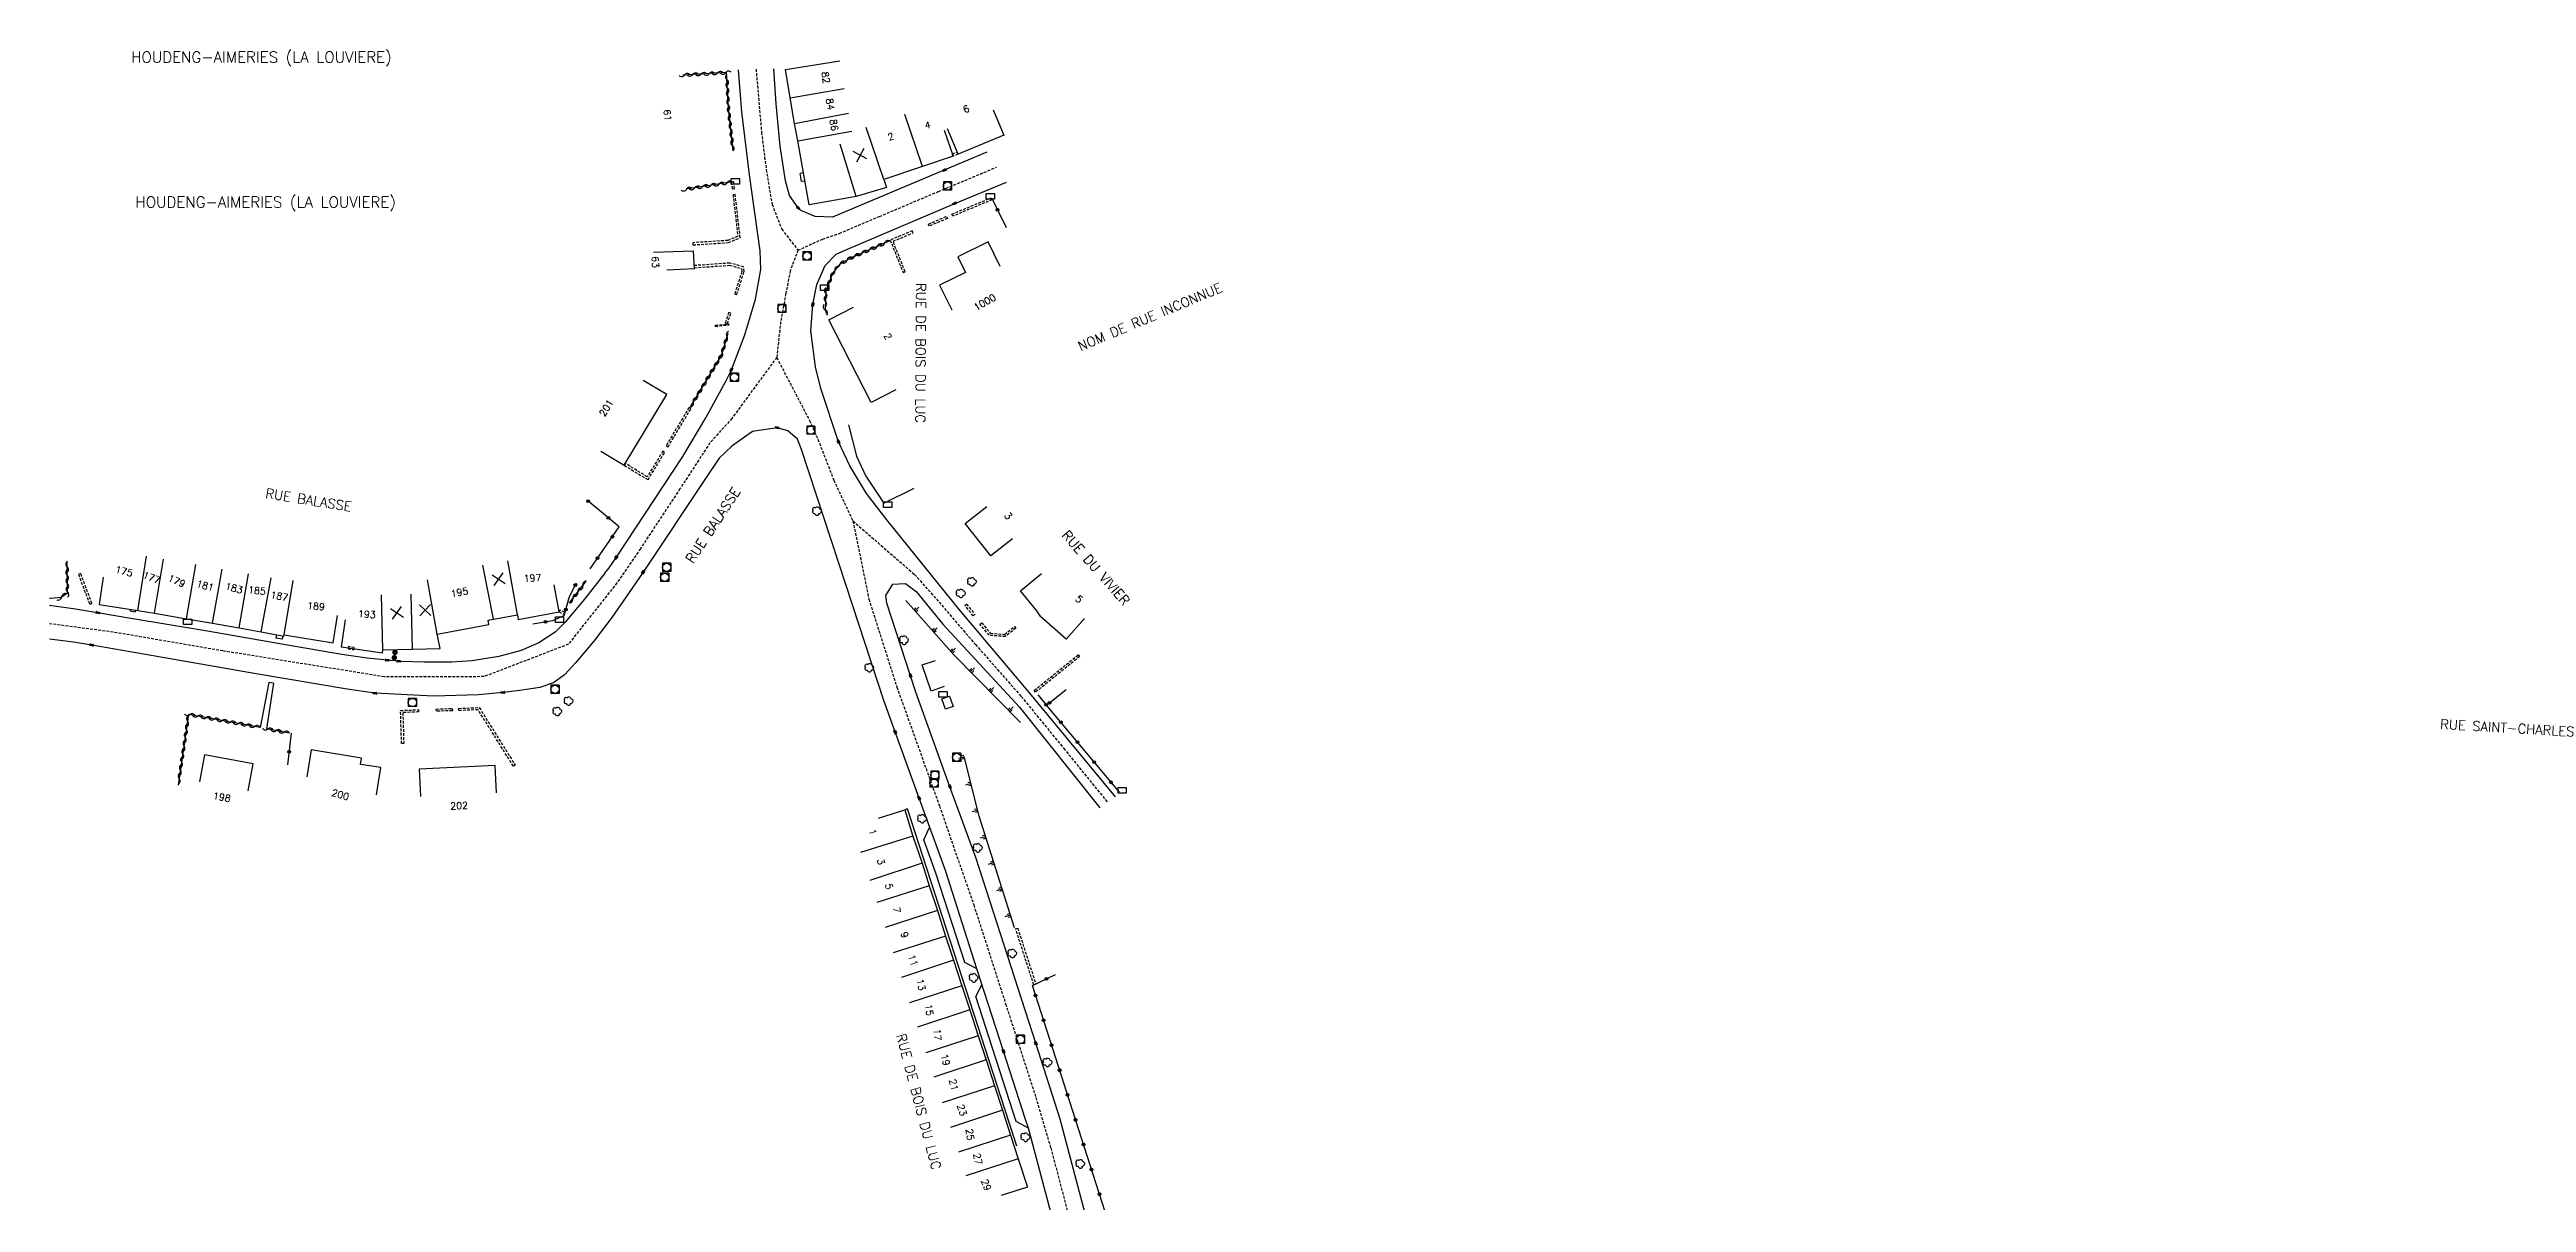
# Model space of a CAD drawing. Header units: millimetres. Extents: x 134000 to 135000, y 129000 to 130000.
# Drawn here: x 134000 to 134450.7, y 129308.2 to 129518 of the extents above; entities that cross this region are included whole.
import ezdxf
from ezdxf.enums import TextEntityAlignment as Align

# ---------------------------------------------------------------- set-up
doc = ezdxf.new("R2010")
doc.units = ezdxf.units.MM
doc.linetypes.add('DASHED', pattern=[0.75, 0.5, -0.25])
doc.layers.get('0').update_dxf_attribs({"linetype": 'CONTINUOUS'})
for name, color, linetype in [('W0001', 6, 'DASHED'), ('W0008', 7, 'CONTINUOUS'), ('W0100', 7, 'CONTINUOUS'), ('W0105', 7, 'CONTINUOUS'), ('W0112', 1, 'DASHED'), ('W0211', 2, 'CONTINUOUS'), ('W0300', 7, 'CONTINUOUS'), ('W0310', 3, 'CONTINUOUS'), ('W0322', 7, 'CONTINUOUS'), ('W0400', 7, 'CONTINUOUS'), ('W0420', 7, 'CONTINUOUS'), ('W0980', 7, 'CONTINUOUS'), ('W0984', 7, 'CONTINUOUS'), ('W0989', 7, 'CONTINUOUS'), ('W0991', 7, 'CONTINUOUS'), ('W1102', 7, 'CONTINUOUS'), ('W1471', 7, 'CONTINUOUS'), ('W1473', 7, 'CONTINUOUS')]:
    doc.layers.add(name, color=color, linetype=linetype)
doc.styles.get("Standard").update_dxf_attribs({"font": 'romans.shx', "width": 0.85})

# ---------------------------------------------------------------- blocks, each defined once
blk = doc.blocks.new('T300')
for p, q in [((-0.8, 0.51), (-0.86, 0.34)), ((-0.86, 0.34), (-0.86, 0.17)), ((-0.86, 0.17), (-0.74, 0.06)), ((-0.69, 0.63), (-0.8, 0.51)), ((-0.8, -0.06), (-0.74, 0.06)), ((-0.74, 0.06), (-0.69, 0.11)), ((-0.57, 0.69), (-0.69, 0.63)), ((-0.46, 0.69), (-0.57, 0.69)), ((-0.29, 0.63), (-0.46, 0.69)), ((-0.29, 0.63), (-0.17, 0.74)), ((-0.23, 0.57), (-0.29, 0.63)), ((-0.17, 0.74), (-0.06, 0.8)), ((-0.06, 0.8), (0.06, 0.8)), ((0.06, 0.8), (0.23, 0.74)), ((0.23, 0.74), (0.34, 0.63)), ((0.34, 0.63), (0.4, 0.51)), ((0.46, 0.46), (0.34, 0.46)), ((0.4, 0.51), (0.4, 0.46)), ((0.57, 0.4), (0.46, 0.46)), ((0.57, 0.4), (0.69, 0.29)), ((0.69, 0.29), (0.74, 0.17)), ((0.74, 0.06), (0.69, -0.17)), ((0.74, 0.17), (0.74, 0.06)), ((-0.8, -0.17), (-0.8, -0.06)), ((-0.8, -0.23), (-0.8, -0.17)), ((-0.74, -0.34), (-0.8, -0.23)), ((-0.69, -0.4), (-0.74, -0.34)), ((-0.51, -0.46), (-0.69, -0.4)), ((-0.4, -0.46), (-0.51, -0.46)), ((-0.4, -0.46), (-0.34, -0.46)), ((-0.34, -0.46), (-0.34, -0.4)), ((-0.34, -0.51), (-0.34, -0.46)), ((-0.29, -0.63), (-0.34, -0.51)), ((-0.17, -0.74), (-0.29, -0.63)), ((-0.06, -0.8), (-0.17, -0.74)), ((0.06, -0.8), (-0.06, -0.8)), ((0.17, -0.74), (0.06, -0.8)), ((0.23, -0.69), (0.17, -0.74)), ((0.29, -0.46), (0.23, -0.46)), ((0.29, -0.63), (0.23, -0.69)), ((0.46, -0.4), (0.29, -0.46)), ((0.34, -0.51), (0.29, -0.63)), ((0.34, -0.51), (0.34, -0.46)), ((0.57, -0.34), (0.46, -0.4)), ((0.63, -0.29), (0.57, -0.34)), ((0.69, -0.17), (0.63, -0.29))]:
    blk.add_line(p, q)
blk = doc.blocks.new('T400')
for p, q in [((-0.15, 0.3), (0.15, 0.3)), ((-0.15, -0.25), (-0.15, 0.3)), ((-0.15, 0.15), (0.15, 0.15)), ((-0.15, 0), (0.15, 0)), ((0.15, 0.3), (0.15, -0.25)), ((-0.15, -0.15), (0.15, -0.15)), ((-0.15, -0.25), (-0.15, -0.3)), ((-0.15, -0.3), (0.15, -0.3)), ((0.15, -0.3), (0.15, -0.25))]:
    blk.add_line(p, q)
blk = doc.blocks.new('T420')
for p, q in [((0.75, 0.75), (-0.75, 0.75)), ((-0.75, 0.75), (-0.75, -0.75)), ((0.75, 0.75), (0.75, -0.75)), ((0.75, -0.75), (-0.75, -0.75))]:
    blk.add_line(p, q)
blk.add_ellipse((0, 0), major_axis=(-0.53, 0.53), ratio=1, start_param=3.926991, end_param=10.210176)
blk = doc.blocks.new('T1471')
at = {"color": 0, "linetype": 'Continuous', "flags": 128}
blk.add_lwpolyline([(-0.75, -0.5), (-0.75, 0.5), (0.75, 0.5), (0.75, -0.5), (-0.75, -0.5)], dxfattribs=at)
blk = doc.blocks.new('t991o')
at = {"color": 0, "linetype": 'Continuous'}
for p, q in [((-1, 1), (1, -1)), ((-1, -1), (1, 1))]:
    blk.add_line(p, q, dxfattribs=at)
blk = doc.blocks.new('t322o')
at = {"color": 0, "linetype": 'Continuous'}
for radius in [0.25, 0.15]:
    blk.add_circle((0, 0), radius, dxfattribs=at)
blk = doc.blocks.new('t310o')
at = {"color": 0, "linetype": 'Continuous'}
for centre, start, end in [((-0.5, 0.38), 216.8699, 323.1304), ((0.5, -0.37), 36.8699, 143.1303)]:
    blk.add_arc(centre, 0.625, start, end, dxfattribs=at)
blk = doc.blocks.new('t211o')
at = {"color": 0, "linetype": 'Continuous'}
for p, q in [((-0.29, 0.5), (-0.29, 0)), ((0, 1), (0, 0)), ((0.29, 0.5), (0.29, 0))]:
    blk.add_line(p, q, dxfattribs=at)
blk = doc.blocks.new('T1473')
at = {"color": 0, "linetype": 'Continuous', "const_width": 0.5, "flags": 128}
blk.add_lwpolyline([(-0.25, 0, 1), (0.25, 0, 1)], format="xyb", close=True, dxfattribs=at)

msp = doc.modelspace()

# ---------------------------------------------------------------- linework, layer by layer
at = {"layer": 'W0001'}
for points in [[(134128.55, 129514.41), (134129.56, 129502.9), (134130.41, 129496.11), (134131.46, 129489.8), (134133.24, 129485.31), (134136.18, 129481.47), (134134.77, 129477.71), (134133.97, 129473.59), (134133.03, 129468.44), (134132.31, 129461.96), (134124.17, 129450.87), (134120.16, 129446.41), (134114.71, 129438.04), (134107.51, 129427.15), (134103.24, 129420.91)], [(134136.18, 129481.47), (134140.68, 129483.5), (134143.71, 129484.53), (134151, 129487.62), (134161.72, 129492.14), (134172.33, 129496.59)], [(134132.31, 129461.96), (134138.29, 129450.47), (134139.81, 129447.05), (134142.7, 129439.6), (134146.18, 129432.19), (134157.39, 129422.45), (134161.86, 129417.43), (134168.48, 129409.7), (134176.81, 129400.26), (134184.54, 129390.81), (134192.53, 129380.96)], [(134146.18, 129432.19), (134149.09, 129417.95), (134154.17, 129401.96), (134161.92, 129380.33), (134168.16, 129362.34), (134173.95, 129344.33), (134179.46, 129327.29), (134182.17, 129318.09), (134187.31, 129298.69)], [(134103.24, 129420.91), (134094.4, 129409.76), (134079.06, 129403.86), (134060.92, 129403.83), (134031.55, 129408.54), (134011.6, 129411.96), (134000, 129413.49)]]:
    msp.add_lwpolyline(points, dxfattribs=at)
at = {"layer": 'W0008'}
for points in [[(134101.05, 129422.7), (134101.85, 129423.69), (134103.14, 129425.59), (134115.21, 129443.9), (134119.43, 129450.97), (134122.98, 129457.53), (134124.06, 129459.72), (134126.49, 129466.04), (134128.47, 129472.54), (134129.41, 129477.93), (134129.31, 129481.36), (134127.36, 129495.16), (134125.95, 129506.67), (134125.34, 129514.32)], [(134170.54, 129499.31), (134162.88, 129496.07), (134142.45, 129487.48), (134139.31, 129487.58), (134136.72, 129488.69), (134136.21, 129489.16), (134134.62, 129491.41), (134133.89, 129494.11), (134132.93, 129500.39), (134132.2, 129508.11), (134131.76, 129514.5)], [(134193.98, 129381.96), (134178.07, 129401.24), (134165.6, 129416.01), (134152.33, 129432.43), (134148.64, 129437.2), (134145.61, 129442.25), (134143.56, 129446.58), (134140.37, 129456.31), (134139.4, 129460.27), (134138.53, 129466.78), (134138.9, 129471.59), (134139.61, 129475.2), (134141.14, 129478.69), (134143.16, 129480.73), (134145.17, 129481.67), (134164.7, 129489.96), (134174.11, 129493.87)], [(134184.53, 129297.46), (134178.12, 129321.67), (134177.61, 129323.29), (134173.58, 129335.68), (134168.73, 129350.71), (134163.02, 129368.57), (134158.22, 129381.77), (134153.87, 129393.79), (134151.81, 129399.51), (134144.97, 129420.44), (134136.83, 129445.18), (134136.07, 129447.05), (134134.35, 129448.62), (134132.41, 129449.17), (134127.89, 129448.46), (134124.12, 129445.78), (134121.86, 129443.6), (134119.57, 129440.3), (134108, 129422.86), (134105.47, 129419.16)], [(134101.05, 129422.7), (134097.34, 129417.97), (134093.85, 129413.75), (134092.02, 129411.94), (134089.05, 129410.01), (134085.81, 129408.62), (134081.77, 129407.5), (134076.91, 129406.75), (134073.15, 129406.51), (134068.18, 129406.48), (134063.99, 129406.62), (134063.51, 129406.67), (134061.44, 129406.87), (134057.81, 129407.21), (134053.16, 129407.91), (134042.95, 129409.66), (134028.73, 129412.12), (134014.81, 129414.43), (134008.75, 129415.5), (134004.73, 129416.17), (134000, 129416.83)], [(134190.38, 129298.81), (134183.9, 129323.31), (134179.44, 129337.13), (134168.53, 129370.96), (134163.84, 129383.81), (134157.62, 129401.05), (134156.67, 129404.04), (134152.37, 129417.24), (134152.18, 129418.63), (134153.42, 129420.7), (134155.76, 129420.83), (134157.71, 129419.36), (134162.55, 129413.39), (134176.47, 129398.28), (134191.09, 129379.96)], [(134105.47, 129419.16), (134102.32, 129414.64), (134099.06, 129410.33), (134095.78, 129406.44), (134093.68, 129404.17), (134091.71, 129402.75), (134089.22, 129401.89), (134085.6, 129401.35), (134082.52, 129401), (134078.04, 129400.55), (134069.88, 129400.28), (134061.63, 129400.71), (134059.2, 129400.86), (134054.15, 129401.6), (134037.6, 129404.38), (134016.06, 129408.15), (134007.67, 129409.62), (134004.35, 129410.16), (134000, 129410.67)], [(134168.73, 129350.71), (134166.56, 129351.82), (134161.29, 129368.09), (134159.11, 129374.16), (134160.14, 129376.43)], [(134178.12, 129321.67), (134175.89, 129322.92), (134168.52, 129345.63), (134169.67, 129347.87)]]:
    msp.add_lwpolyline(points, dxfattribs=at)
at = {"layer": 'W0100'}
msp.add_line((134009.77, 129421.95), (134009, 129417.01), dxfattribs=at)
for points in [[(134162.8, 129503.33), (134164.41, 129498.6), (134158.83, 129496.7), (134151.79, 129494.32), (134152.29, 129492.9), (134146.77, 129491.22), (134138.2, 129489.74), (134136.15, 129501.37), (134135.55, 129504.53), (134134.75, 129509.2), (134133.91, 129514.34)], [(134171.71, 129507.04), (134173.63, 129502.42), (134165.31, 129498.96), (134163.39, 129503.58)], [(134172.96, 129478.48), (134170.77, 129482.97), (134165.27, 129480.28), (134166.67, 129477.41), (134161.95, 129475.1), (134164.15, 129470.61)], [(134109.9, 129481.12), (134117.13, 129481.34), (134117.31, 129478.1), (134112.32, 129477.82)], [(134153.96, 129456.04), (134149.51, 129453.77), (134141.81, 129468.8), (134146.26, 129471.08)], [(134100.29, 129444.89), (134104.58, 129442.32), (134112.29, 129455.2), (134108, 129457.77)], [(134175.19, 129428.93), (134171.26, 129425.84), (134166.62, 129431.74), (134170.55, 129434.83)], [(134053.81, 129414.23), (134053.07, 129409.29), (134060.56, 129408.18), (134060.65, 129408.74), (134066.07, 129408.87), (134071.06, 129409.01), (134070.56, 129411.62), (134079.95, 129413.33), (134079.82, 129414.13), (134080.79, 129414.32), (134085.12, 129415.1), (134085.28, 129414.28), (134092.71, 129415.63), (134091.81, 129420.55)], [(134188.31, 129414.43), (134185, 129410.68), (134180.37, 129414.77), (134179.65, 129415.82), (134176.66, 129419.46), (134180.52, 129422.63)], [(134009, 129417.01), (134016.09, 129415.9), (134019.1, 129415.4), (134024.95, 129414.41), (134029.66, 129413.59), (134034.51, 129412.74), (134038.52, 129412), (134042.66, 129411.2), (134042.72, 129411.48), (134051.61, 129410.03), (134052.42, 129414.96)], [(134164.4, 129398.44), (134163.05, 129397.94), (134162.36, 129399.81), (134163.77, 129400.29), (134164.4, 129398.44)], [(134036.15, 129383.1), (134037.04, 129388.02), (134028.17, 129389.62), (134027.28, 129384.7)], [(134059.49, 129382.37), (134060.29, 129387.3), (134056.61, 129387.9), (134056.78, 129389), (134047.61, 129390.53), (134046.79, 129385.6)], [(134081.33, 129382.71), (134081.08, 129387.7), (134067.27, 129387.02), (134067.51, 129382.03)], [(134150.86, 129378.12), (134155.63, 129379.61), (134157.11, 129374.85), (134158.75, 129369.89), (134160.07, 129365.82), (134161.54, 129361.32), (134163.02, 129356.63), (134164.49, 129352.29), (134166, 129347.59), (134167.44, 129343.23), (134168.97, 129338.49), (134170.4, 129334.1), (134171.95, 129329.39), (134173.41, 129324.95), (134174.88, 129320.4), (134176.27, 129316.08), (134177.93, 129310.98), (134173.17, 129309.43)]]:
    msp.add_lwpolyline(points, dxfattribs=at)
at = {"layer": 'W0105'}
for p, q in [((134137.18, 129495.54), (134136.55, 129495.42)), ((134136.82, 129493.95), (134136.55, 129495.42)), ((134137.45, 129494.06), (134136.82, 129493.95)), ((134014.73, 129416.12), (134014.68, 129415.83)), ((134014.68, 129415.83), (134015.61, 129415.68)), ((134015.66, 129415.97), (134015.61, 129415.68)), ((134042.31, 129410.67), (134041.15, 129410.87)), ((134041.27, 129411.47), (134041.16, 129410.87)), ((134042.42, 129411.25), (134042.31, 129410.67)), ((134039.92, 129402.77), (134038.32, 129394.62)), ((134040.78, 129402.67), (134039.45, 129394.37)), ((134040.78, 129402.67), (134039.92, 129402.77))]:
    msp.add_line(p, q, dxfattribs=at)
for points in [[(134145.39, 129449.71), (134146.84, 129443.97), (134148.51, 129440.37), (134151.83, 129435.44), (134157.3, 129438.16)], [(134162.79, 129402.04), (134160.43, 129401.22), (134158.8, 129406), (134161.18, 129406.79)], [(134176.01, 129318.44), (134156.09, 129379.82), (134155.64, 129379.61)]]:
    msp.add_lwpolyline(points, dxfattribs=at)
at = {"layer": 'W0112'}
for p, q in [((134164.41, 129498.6), (134164.26, 129498.97)), ((134165.31, 129498.96), (134164.41, 129498.6)), ((134124.49, 129493.91), (134124.09, 129493.87)), ((134124.63, 129492.67), (134124.49, 129493.91)), ((134125.67, 129483.74), (134124.76, 129491.61)), ((134159.93, 129486.23), (134163.22, 129487.62)), ((134163.22, 129487.62), (134163.38, 129487.25)), ((134164.2, 129488.04), (134171.36, 129491.02)), ((134171.36, 129491.02), (134171.51, 129490.65)), ((134156.97, 129484.99), (134152.96, 129483.3)), ((134152.96, 129483.3), (134155.3, 129477.41)), ((134123.76, 129479.13), (134117.28, 129478.67)), ((134123.33, 129468.06), (134123.95, 129470)), ((134123.95, 129470), (134123.57, 129470.12)), ((134121.13, 129467.62), (134121.16, 129467.8)), ((134121.16, 129467.8), (134123.65, 129468.08)), ((134112.54, 129445.7), (134116.7, 129452.63)), ((134116.7, 129452.63), (134116.36, 129452.83)), ((134104.58, 129442.32), (134108.9, 129439.68)), ((134108.9, 129439.68), (134111.92, 129444.67)), ((134005.62, 129422.62), (134005.25, 129422.48)), ((134005.25, 129422.48), (134007.31, 129417.02)), ((134005.62, 129422.62), (134007.69, 129417.16)), ((134007.69, 129417.16), (134007.31, 129417.02)), ((134092.71, 129415.63), (134093.58, 129415.23)), ((134093.58, 129415.23), (134093.74, 129415.59)), ((134166.55, 129416.81), (134166.86, 129417.06)), ((134168.08, 129414.93), (134166.55, 129416.81)), ((134170.97, 129411.39), (134169.3, 129413.4)), ((134054.32, 129408.92), (134055.36, 129408.76)), ((134055.36, 129408.76), (134055.42, 129409.15)), ((134179.18, 129401.36), (134187.18, 129407.84)), ((134187.18, 129407.84), (134187.43, 129407.53)), ((134063.87, 129397.71), (134067.14, 129397.83)), ((134064.05, 129391.67), (134063.87, 129397.71)), ((134070.37, 129397.96), (134073.29, 129398.07)), ((134073.29, 129398.07), (134073.3, 129397.67)), ((134074.43, 129398.09), (134078.2, 129398.23)), ((134078.2, 129398.23), (134084.73, 129387.78)), ((134175.78, 129357.97), (134176.16, 129358.09)), ((134179.09, 129347.77), (134175.78, 129357.97))]:
    msp.add_line(p, q, dxfattribs=at)
for points in [[(134164.26, 129498.97), (134165.16, 129499.34), (134165.31, 129498.96)], [(134124.76, 129491.61), (134124.36, 129491.56), (134125.24, 129484), (134123.42, 129483.25)], [(134124.09, 129493.87), (134124.23, 129492.62), (134124.63, 129492.67)], [(134163.38, 129487.25), (134160.08, 129485.86), (134159.93, 129486.23)], [(134171.51, 129490.65), (134164.36, 129487.67), (134164.2, 129488.04)], [(134123.42, 129483.25), (134117.04, 129482.83), (134117.07, 129482.43)], [(134117.07, 129482.43), (134123.51, 129482.86), (134125.67, 129483.74)], [(134153.48, 129483.09), (134157.13, 129484.62), (134156.97, 129484.99)], [(134155.3, 129477.41), (134155.67, 129477.56), (134153.48, 129483.09)], [(134117.28, 129478.67), (134117.31, 129478.27), (134123.72, 129478.73), (134125.92, 129478.14), (134125.98, 129477.6)], [(134125.04, 129473.4), (134126.38, 129477.56), (134126.29, 129478.46), (134123.76, 129479.13)], [(134125.98, 129477.6), (134124.66, 129473.53), (134125.04, 129473.4)], [(134123.57, 129470.12), (134122.95, 129468.18), (134123.33, 129468.06)], [(134121.13, 129467.62), (134123.62, 129467.89), (134123.65, 129468.08)], [(134116.36, 129452.83), (134112.2, 129445.91), (134112.54, 129445.7)], [(134108.76, 129440.23), (134104.79, 129442.66), (134104.58, 129442.32)], [(134111.92, 129444.67), (134111.58, 129444.87), (134108.76, 129440.23)], [(134093.74, 129415.59), (134092.87, 129415.99), (134092.71, 129415.63)], [(134166.86, 129417.06), (134168.39, 129415.18), (134168.08, 129414.93)], [(134169.3, 129413.4), (134169.61, 129413.66), (134171.17, 129411.78), (134173.78, 129411.56)], [(134175.8, 129412.67), (134173.9, 129411.15), (134170.97, 129411.39)], [(134173.78, 129411.56), (134175.55, 129412.99), (134175.8, 129412.67)], [(134055.42, 129409.15), (134054.38, 129409.32), (134054.32, 129408.92)], [(134187.43, 129407.53), (134179.43, 129401.05), (134179.18, 129401.36)], [(134064.29, 129397.32), (134064.45, 129391.68), (134064.05, 129391.67)], [(134067.14, 129397.83), (134067.15, 129397.43), (134064.29, 129397.32)], [(134073.3, 129397.67), (134070.38, 129397.56), (134070.37, 129397.96)], [(134077.98, 129397.82), (134074.45, 129397.69), (134074.43, 129398.09)], [(134084.73, 129387.78), (134084.39, 129387.56), (134077.98, 129397.82)], [(134176.16, 129358.09), (134179.47, 129347.89), (134179.09, 129347.77)]]:
    msp.add_lwpolyline(points, dxfattribs=at)
at = {"layer": 'W0211'}
for points in [[(134155.79, 129417.7), (134164.57, 129407.85), (134176.68, 129395.53)], [(134175.58, 129358.12), (134169.15, 129378.46), (134166.44, 129389.32)]]:
    msp.add_lwpolyline(points, dxfattribs=at)
at = {"layer": 'W0310'}
for p, q in [((134124.29, 129493.89), (134115.84, 129492.57)), ((134094.61, 129417.28), (134097.66, 129421.24)), ((134043.68, 129393.59), (134039.45, 129394.37))]:
    msp.add_line(p, q, dxfattribs=at)
for points in [[(134124.36, 129499.53), (134123.54, 129507.33), (134123.2, 129513.8), (134115.21, 129513.33)], [(134152.87, 129483.15), (134145.71, 129480.04), (134143.81, 129478.91), (134142.55, 129477.35), (134141.24, 129474.11), (134141.11, 129470.71), (134141.32, 129469.95)], [(134116.62, 129452.94), (134122.25, 129462.33), (134123.47, 129466.39)], [(134000, 129418.14), (134000.18, 129418.12), (134002.09, 129418.32), (134003.25, 129419.09), (134003.22, 129424.85)], [(134038.32, 129394.62), (134025.3, 129396.99), (134023.4, 129384.1)]]:
    msp.add_lwpolyline(points, dxfattribs=at)
at = {"layer": 'W0322'}
for p, q in [((134171.47, 129490.95), (134174.06, 129485.58)), ((134179.85, 129400.54), (134181.4, 129398.65)), ((134043.33, 129387.8), (134044, 129393.6))]:
    msp.add_line(p, q, dxfattribs=at)
for points in [[(134098.35, 129423.48), (134103.65, 129431.13), (134097.95, 129435.86)], [(134087.91, 129413.47), (134091.6, 129414.09), (134093.64, 129414.99), (134094.6, 129418.44), (134095.9, 129420.93)], [(134194.66, 129382.81), (134181.4, 129398.65), (134184.97, 129401.51)], [(134209.09, 129253.09), (134202.46, 129274.17), (134189.37, 129314.93), (134178.84, 129347.65), (134183.04, 129349.65)]]:
    msp.add_lwpolyline(points, dxfattribs=at)
at = {"layer": 'W1102'}
for p, q in [((134133.91, 129514.34), (134143.78, 129515.94)), ((134134.75, 129509.2), (134144.6, 129510.89)), ((134135.55, 129504.53), (134145.37, 129506.4)), ((134158.83, 129496.7), (134155.61, 129506.16)), ((134136.15, 129501.37), (134146, 129503.11)), ((134146.77, 129491.22), (134143.85, 129500.78)), ((134151.79, 129494.32), (134148.59, 129503.79)), ((134016.09, 129415.91), (134017.63, 129425.79)), ((134019.1, 129415.4), (134020.74, 129425.27)), ((134024.95, 129414.41), (134026.62, 129424.27)), ((134080.79, 129414.32), (134078.83, 129424.13)), ((134085.12, 129415.1), (134083.36, 129424.94)), ((134029.66, 129413.59), (134031.39, 129423.44)), ((134034.51, 129412.75), (134036.22, 129422.6)), ((134038.52, 129412), (134040.35, 129421.83)), ((134042.72, 129411.48), (134044.32, 129421.35)), ((134070.56, 129411.62), (134068.77, 129421.46)), ((134060.65, 129408.74), (134060.4, 129418.73)), ((134066.07, 129408.87), (134065.82, 129418.87)), ((134157.11, 129374.85), (134147.57, 129371.88)), ((134158.75, 129369.89), (134149.25, 129366.76)), ((134160.07, 129365.82), (134150.55, 129362.74)), ((134161.54, 129361.32), (134152.03, 129358.21)), ((134163.02, 129356.63), (134153.49, 129353.61)), ((134164.49, 129352.29), (134155.01, 129349.1)), ((134166, 129347.59), (134156.49, 129344.52)), ((134167.44, 129343.23), (134157.94, 129340.1)), ((134168.97, 129338.49), (134159.46, 129335.41)), ((134170.4, 129334.1), (134160.9, 129331)), ((134171.95, 129329.39), (134162.44, 129326.28)), ((134173.41, 129324.95), (134163.91, 129321.82)), ((134174.88, 129320.4), (134165.36, 129317.33)), ((134176.27, 129316.08), (134166.75, 129313.01))]:
    msp.add_line(p, q, dxfattribs=at)

# ---------------------------------------------------------------- block references
at = {"layer": 'W0211'}
for p, rotation in [((134157.45, 129415.83), 311.720062178254), ((134160.78, 129412.1), 311.720062178254), ((134164.11, 129408.37), 311.720062178254), ((134167.59, 129404.78), 314.500423529105), ((134171.09, 129401.21), 314.500423529105), ((134174.6, 129397.65), 314.500423529105), ((134166.45, 129389.29), 104.031260832358), ((134167.66, 129384.44), 104.031260832358), ((134168.87, 129379.59), 104.031260832358), ((134170.31, 129374.8), 107.5439536109978), ((134171.82, 129370.04), 107.5439536109978), ((134173.32, 129365.27), 107.5439536109978), ((134174.83, 129360.5), 107.5439536109978)]:
    msp.add_blockref('t211o', p, dxfattribs=dict(at, rotation=rotation))
at = {"layer": 'W0300'}
for p in [(134139.67, 129433.96), (134165.84, 129418.99), (134167.86, 129421.1), (134155.51, 129410.48), (134149.19, 129405.47), (134092.42, 129397.51), (134094.47, 129399.39), (134158.82, 129377.98), (134168.93, 129372.68), (134175.21, 129353.46), (134168.18, 129349.01), (134181.61, 129333.63), (134177.61, 129320.02), (134187.58, 129315.16)]:
    msp.add_blockref('T300', p, dxfattribs=at)
at = {"layer": 'W0310'}
for p, rotation in [((134120.03, 129513.61), 183.3449650960494), ((134121.53, 129513.7), 183.3449650960494), ((134123.03, 129513.79), 183.3449650960494), ((134115.54, 129513.35), 183.3449650960494), ((134117.04, 129513.44), 183.3449650960494), ((134118.54, 129513.52), 183.3449650960494), ((134123.27, 129512.48), 92.92304079002952), ((134123.35, 129510.98), 92.92304079002952), ((134123.42, 129509.48), 92.92304079002952), ((134123.5, 129507.98), 92.92304079002952), ((134123.62, 129506.49), 96.04687960164394), ((134123.78, 129505), 96.04687960164394), ((134123.94, 129503.51), 96.04687960164394), ((134124.1, 129502.01), 96.04687960164394), ((134124.26, 129500.52), 96.04687960164394), ((134115.89, 129492.58), 188.8760460347429), ((134117.37, 129492.81), 188.8760460347429), ((134118.85, 129493.04), 188.8760460347429), ((134120.34, 129493.27), 188.8760460347429), ((134121.82, 129493.5), 188.8760460347429), ((134123.3, 129493.74), 188.8760460347429), ((134150.58, 129482.15), 203.5079698408682), ((134151.95, 129482.75), 203.5079698408682), ((134142.88, 129477.76), 231.0817246947144), ((134143.83, 129478.92), 210.6085449033171), ((134145.12, 129479.68), 210.6085449033171), ((134146.45, 129480.36), 203.5079698408682), ((134147.83, 129480.96), 203.5079698408682), ((134149.2, 129481.55), 203.5079698408682), ((134141.23, 129473.63), 267.8402334674158), ((134141.62, 129475.05), 248.0826072124415), ((134142.18, 129476.44), 248.0826072124415), ((134141.14, 129470.63), 285.1351451877594), ((134141.17, 129472.13), 267.8402334674158), ((134122.84, 129464.3), 73.26462057363395), ((134123.27, 129465.73), 73.26462057363395), ((134120.22, 129458.94), 59.06854767884914), ((134120.99, 129460.23), 59.06854767884914), ((134121.76, 129461.52), 59.06854767884914), ((134122.41, 129462.86), 73.26462057363395), ((134117.91, 129455.08), 59.06854767884914), ((134118.68, 129456.37), 59.06854767884914), ((134119.45, 129457.66), 59.06854767884914), ((134117.14, 129453.8), 59.06854767884914), ((134003.23, 129423.81), 90.35778714015787), ((134003.23, 129422.31), 90.35778714015787), ((134003.24, 129420.81), 90.35778714015787), ((134003.25, 129419.31), 90.35778714015787), ((134096.13, 129419.26), 52.35944117969571), ((134097.05, 129420.45), 52.35944117969571), ((134002.19, 129418.38), 33.55391072065603), ((134095.22, 129418.07), 52.35944117969571), ((134025.53, 129396.95), 169.7074195116533), ((134025.12, 129395.73), 261.6132061932831), ((134027, 129396.68), 169.7074195116533), ((134028.48, 129396.41), 169.7074195116533), ((134024.46, 129391.28), 261.6132061932831), ((134024.68, 129392.77), 261.6132061932831), ((134024.9, 129394.25), 261.6132061932831), ((134029.96, 129396.14), 169.7074195116533), ((134031.43, 129395.88), 169.7074195116533), ((134032.91, 129395.61), 169.7074195116533), ((134034.38, 129395.34), 169.7074195116533), ((134035.86, 129395.07), 169.7074195116533), ((134037.33, 129394.8), 169.7074195116533), ((134039.74, 129394.32), 169.5924439942815), ((134041.22, 129394.04), 169.5924439942815), ((134042.69, 129393.77), 169.5924439942815), ((134023.8, 129386.83), 261.6132061932831), ((134024.02, 129388.31), 261.6132061932831), ((134024.24, 129389.8), 261.6132061932831), ((134023.58, 129385.35), 261.6132061932831)]:
    msp.add_blockref('t310o', p, dxfattribs=dict(at, rotation=rotation))
at = {"layer": 'W0322'}
for p, rotation in [((134172.5, 129488.81), 295.6848016828301), ((134098.02, 129435.8), 140.3104392159851), ((134101.68, 129432.77), 140.3104392159851), ((134102.41, 129429.34), 55.27367986645282), ((134099.7, 129425.43), 55.27367986645282), ((134095.67, 129420.5), 62.59574933831888), ((134093.95, 129416.1), 74.42186114762455), ((134090.26, 129413.86), 9.490087122995035), ((134181.36, 129398.71), 309.4033923750264), ((134181.96, 129399.1), 38.64405779966567), ((134183.99, 129395.56), 129.9271154449317), ((134187.04, 129391.92), 129.9271154449317), ((134043.6, 129390.16), 83.44819932443448), ((134190.09, 129388.28), 129.9271154449317), ((134193.14, 129384.63), 129.9271154449317), ((134181.4, 129348.87), 25.35304155557084), ((134179.42, 129345.83), 107.8388556090878), ((134180.88, 129341.31), 107.8388556090878), ((134182.33, 129336.79), 107.8388556090878), ((134183.79, 129332.27), 107.8388556090878), ((134185.24, 129327.75), 107.8388556090878), ((134186.7, 129323.23), 107.8388556090878), ((134188.15, 129318.71), 107.8388556090878), ((134189.61, 129314.18), 107.8071320953514), ((134191.06, 129309.66), 107.8071320953514)]:
    msp.add_blockref('t322o', p, dxfattribs=dict(at, rotation=rotation))
at = {"layer": 'W0400'}
for p, rotation in [((134162.88, 129496.07), 292.9727935791014), ((134136.21, 129489.16), 227.79443359375), ((134164.7, 129489.96), 113.0058689117432), ((134138.9, 129471.59), 175.5976409912109), ((134124.06, 129459.72), 333.7886543279582), ((134132.41, 129449.17), 74.11869812071598), ((134143.56, 129446.58), 205.417366027832), ((134103.14, 129425.59), 325.8620910650957), ((134108, 129422.86), 146.4331817631218), ((134008.75, 129415.5), 259.9539794921874), ((134007.67, 129409.62), 80.01377868613746), ((134061.44, 129406.87), 264.542724609375), ((134063.51, 129406.67), 264.1317291259765), ((134156.67, 129404.04), 197.8151931762695), ((134059.2, 129400.86), 86.54158019947155), ((134082.52, 129401), 96.53042602500756), ((134153.87, 129393.79), 19.86714172502333), ((134163.84, 129383.81), 200.0583267211914), ((134158.22, 129381.77), 19.9758834845353), ((134173.58, 129335.68), 18.05030059735751), ((134179.44, 129337.13), 197.8906326293945)]:
    msp.add_blockref('T400', p, dxfattribs=dict(at, rotation=rotation))
at = {"layer": 'W0420'}
for p in [(134163.38, 129493.15), (134137.82, 129480.4), (134133.24, 129470.86), (134124.61, 129458.34), (134138.52, 129448.71), (134112.3, 129423.74), (134111.93, 129421.95), (134091.96, 129401.56), (134066.03, 129399.16), (134165.05, 129389.18), (134160.94, 129384.49), (134161.08, 129385.92), (134176.66, 129337.84)]:
    msp.add_blockref('T420', p, dxfattribs=at)
at = {"layer": 'W0991'}
for p, rotation in [((134147.49, 129498.76), 196.9551271421781), ((134081.72, 129421.6), 10.15569588662452), ((134063.22, 129415.47), 10.23022016701254), ((134068.37, 129415.94), 1.625223856025601)]:
    msp.add_blockref('t991o', p, dxfattribs=dict(at, rotation=rotation))
at = {"layer": 'W1471'}
for p in [(134124.78, 129493.99), (134171.2, 129491.26), (134141.05, 129474.66), (134152.49, 129435.16), (134025.12, 129413.83), (134092.79, 129414.24), (134162.55, 129400.64), (134195.17, 129383.17)]:
    msp.add_blockref('T1471', p, dxfattribs=at)
at = {"layer": 'W1473'}
for p in [(134062.73, 129407.3), (134062.86, 129408.29)]:
    msp.add_blockref('T1473', p, dxfattribs=at)

# ---------------------------------------------------------------- texts
at = {"layer": 'W0980'}
for p in [(134038.55, 129516.47), (134039.32, 129490.09)]:
    msp.add_text('HOUDENG-AIMERIES (LA LOUVIERE)', height=2, dxfattribs=at).set_placement(p, align=Align.MIDDLE)
at = {"layer": 'W0984'}
msp.add_text('61', height=1.25, rotation=276.0474, dxfattribs=at).set_placement((134112.44, 129506.04), align=Align.MIDDLE)
at = {"layer": 'W0989'}
for s, rotation, p in [('RUE DE BOIS DU LUC', 269.6782, (134158.51, 129462.76)), ('NOM DE RUE INCONNUE', 22.757, (134200.25, 129469.34)), ('RUE BALASSE', 350.8952, (134047.14, 129436.02)), ('RUE BALASSE', 56.5099, (134120.72, 129431.43)), ('RUE DU VIVIER', 311.4313, (134190.41, 129423.67)), ('RUE SAINT-CHARLES', 356.6853, (134447.21, 129394.54)), ('RUE DE BOIS DU LUC', 284.8283, (134158.16, 129326.53))]:
    msp.add_text(s, height=1.75, rotation=rotation, dxfattribs=at).set_placement(p, align=Align.MIDDLE)
at = {"layer": 'W0991'}
for s, height, rotation, p in [('82', 1.25, 279.2106, (134141.24, 129512.89)), ('84', 1.25, 279.7747, (134142.05, 129508.05)), ('86', 1.25, 280.8342, (134142.73, 129504.26)), ('4', 1.25, 12.3373, (134159.76, 129504.25)), ('6', 1.25, 22.58, (134166.78, 129507.16)), ('2', 1.25, 18.6764, (134153.07, 129502.14)), ('63', 1.25, 273.2808, (134110.23, 129479.32)), ('1000', 1.25, 29.7565, (134170.17, 129472)), ('2', 1.25, 298.0748, (134152.56, 129465.79)), ('201', 1.25, 57.9203, (134101.3, 129452.78)), ('3', 1.25, 308.1659, (134174.44, 129433.12)), ('175', 1.25, 345.9447, (134013.56, 129423.03)), ('177', 1.25, 339.7913, (134018.57, 129421.88)), ('179', 1.25, 336.477, (134023.14, 129421.26)), ('181', 1.25, 344.7179, (134028.32, 129420.42)), ('183', 1.25, 344.7096, (134033.58, 129419.97)), ('185', 1.25, 354.867, (134037.75, 129419.53)), ('187', 1.25, 349.0857, (134041.81, 129418.51)), ('195', 1.249, 10.3215, (134074.59, 129419.21)), ('197', 1.25, 3.4122, (134087.88, 129421.81)), ('189', 1.249, 355.4154, (134048.5, 129416.68)), ('193', 1.25, 356.0924, (134057.74, 129415.22)), ('5', 1.25, 318.5595, (134187.32, 129417.97)), ('200', 1.25, 343.8556, (134052.92, 129382.37)), ('198', 1.249, 349.8068, (134031.36, 129381.93)), ('202', 1.25, 2.8087, (134074.52, 129380.37)), ('1', 1.25, 283.7771, (134149.78, 129375.6)), ('3', 1.25, 283.938, (134151.28, 129370.18)), ('5', 1.25, 283.5017, (134152.75, 129365.7)), ('7', 1.25, 277.6477, (134154.15, 129361.39)), ('9', 1.25, 287.14, (134155.61, 129356.86)), ('11', 1.25, 288.9527, (134157.12, 129352.23)), ('13', 1.25, 282.8954, (134158.58, 129347.79)), ('15', 1.25, 277.7611, (134160.07, 129343.22)), ('17', 1.25, 272.684, (134161.55, 129338.71)), ('19', 1.25, 284.0661, (134163.03, 129334.13)), ('21', 1.25, 285.1542, (134164.52, 129329.57)), ('23', 1.25, 287.1913, (134166.03, 129324.98)), ('25', 1.25, 278.3064, (134167.48, 129320.53)), ('27', 1.25, 281.4616, (134168.91, 129316.09)), ('29', 1.25, 289.9889, (134170.44, 129311.36))]:
    msp.add_text(s, height=height, rotation=rotation, dxfattribs=at).set_placement(p, align=Align.MIDDLE)

doc.saveas('drawing.dxf')
